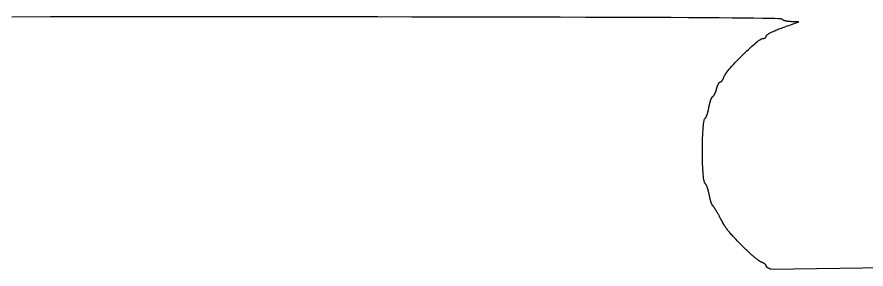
# Model space of a CAD drawing. Extents: x 30.9 to 78.4, y 89.6 to 108.4.
# Drawn here: x 54.34 to 66.39, y 89.58 to 93.16 of the extents above; entities that cross this region are included whole.
import ezdxf

# ---------------------------------------------------------------- set-up
doc = ezdxf.new("R2010")
doc.units = 0
doc.layers.get('0').update_dxf_attribs({"linetype": 'CONTINUOUS'})

msp = doc.modelspace()

# ---------------------------------------------------------------- linework, layer by layer
msp.add_line((65.035, 89.583), (67.23, 89.611))
at = {"color": 7}
for points in [[(54.812, 93.162), (54.264, 93.161)], [(65.199, 93.132), (65.186, 93.135), (65.152, 93.137), (65.097, 93.139), (65.02, 93.141), (64.921, 93.142), (64.8, 93.144), (64.658, 93.146), (64.494, 93.147), (64.309, 93.149), (64.102, 93.15), (63.874, 93.152), (63.624, 93.153), (63.352, 93.154), (63.059, 93.155), (62.745, 93.156), (62.409, 93.157), (62.052, 93.158), (61.673, 93.159), (61.273, 93.16), (60.852, 93.16), (60.409, 93.161), (59.945, 93.161), (59.46, 93.162), (58.953, 93.162), (58.425, 93.162), (57.876, 93.162), (57.306, 93.162), (56.714, 93.162), (56.101, 93.162), (55.467, 93.162), (54.812, 93.162)], [(65.33, 93.095), (65.324, 93.096), (65.318, 93.096), (65.312, 93.096), (65.306, 93.097), (65.301, 93.097), (65.295, 93.098), (65.289, 93.099), (65.284, 93.099), (65.278, 93.1), (65.273, 93.101), (65.268, 93.102), (65.263, 93.103), (65.258, 93.104), (65.253, 93.105), (65.248, 93.107), (65.244, 93.108), (65.239, 93.109), (65.235, 93.111), (65.231, 93.112), (65.227, 93.114), (65.223, 93.115), (65.22, 93.117), (65.216, 93.118), (65.213, 93.12), (65.21, 93.122), (65.208, 93.123), (65.205, 93.125), (65.203, 93.127), (65.201, 93.129), (65.2, 93.131), (65.199, 93.132)], [(65.319, 93.051), (65.439, 93.093), (65.33, 93.095)], [(64.975, 92.889), (64.976, 92.892), (64.977, 92.895), (64.978, 92.898), (64.98, 92.901), (64.983, 92.904), (64.987, 92.908), (64.991, 92.912), (64.996, 92.915), (65.001, 92.919), (65.007, 92.923), (65.014, 92.928), (65.022, 92.932), (65.031, 92.937), (65.04, 92.941), (65.05, 92.946), (65.06, 92.951), (65.072, 92.956), (65.084, 92.962), (65.097, 92.967), (65.111, 92.973), (65.125, 92.979), (65.141, 92.985), (65.157, 92.992), (65.174, 92.998), (65.192, 93.005), (65.211, 93.012), (65.231, 93.019), (65.252, 93.027), (65.273, 93.035), (65.296, 93.043), (65.319, 93.051)], [(64.375, 92.311), (64.379, 92.321), (64.386, 92.333), (64.395, 92.347), (64.406, 92.363), (64.419, 92.381), (64.434, 92.4), (64.451, 92.42), (64.469, 92.441), (64.489, 92.463), (64.51, 92.486), (64.531, 92.51), (64.554, 92.534), (64.577, 92.558), (64.601, 92.583), (64.625, 92.607), (64.65, 92.631), (64.674, 92.655), (64.698, 92.678), (64.722, 92.701), (64.746, 92.723), (64.769, 92.743), (64.791, 92.763), (64.812, 92.781), (64.832, 92.798), (64.85, 92.812), (64.868, 92.826), (64.883, 92.837), (64.897, 92.846), (64.909, 92.852), (64.919, 92.856), (64.926, 92.858)], [(64.926, 92.858), (64.929, 92.858), (64.931, 92.858), (64.934, 92.858), (64.936, 92.858), (64.939, 92.859), (64.941, 92.859), (64.943, 92.86), (64.946, 92.86), (64.948, 92.861), (64.95, 92.862), (64.952, 92.862), (64.954, 92.863), (64.956, 92.864), (64.958, 92.865), (64.96, 92.866), (64.962, 92.867), (64.963, 92.868), (64.965, 92.87), (64.966, 92.871), (64.968, 92.872), (64.969, 92.873), (64.97, 92.875), (64.971, 92.876), (64.972, 92.878), (64.973, 92.879), (64.974, 92.881), (64.974, 92.882), (64.975, 92.884), (64.975, 92.885), (64.975, 92.887), (64.975, 92.889)], [(64.272, 92.145), (64.273, 92.15), (64.275, 92.155), (64.276, 92.16), (64.278, 92.164), (64.279, 92.169), (64.281, 92.174), (64.282, 92.178), (64.284, 92.183), (64.286, 92.187), (64.287, 92.191), (64.289, 92.195), (64.291, 92.199), (64.292, 92.203), (64.294, 92.206), (64.296, 92.21), (64.298, 92.213), (64.3, 92.216), (64.302, 92.219), (64.303, 92.222), (64.305, 92.225), (64.307, 92.227), (64.309, 92.229), (64.311, 92.231), (64.312, 92.233), (64.314, 92.235), (64.316, 92.236), (64.318, 92.237), (64.319, 92.238), (64.321, 92.239), (64.322, 92.239), (64.324, 92.239)], [(64.324, 92.239), (64.325, 92.239), (64.327, 92.24), (64.329, 92.24), (64.33, 92.241), (64.332, 92.242), (64.334, 92.243), (64.335, 92.244), (64.337, 92.245), (64.339, 92.247), (64.341, 92.248), (64.343, 92.25), (64.344, 92.252), (64.346, 92.254), (64.348, 92.257), (64.35, 92.259), (64.352, 92.261), (64.353, 92.264), (64.355, 92.267), (64.357, 92.27), (64.359, 92.273), (64.36, 92.276), (64.362, 92.279), (64.364, 92.282), (64.365, 92.286), (64.367, 92.289), (64.368, 92.292), (64.37, 92.296), (64.371, 92.3), (64.372, 92.303), (64.374, 92.307), (64.375, 92.311)], [(64.216, 92.031), (64.217, 92.032), (64.219, 92.033), (64.221, 92.035), (64.223, 92.037), (64.225, 92.039), (64.227, 92.041), (64.229, 92.044), (64.231, 92.047), (64.233, 92.049), (64.235, 92.053), (64.237, 92.056), (64.239, 92.059), (64.241, 92.063), (64.243, 92.067), (64.245, 92.071), (64.247, 92.075), (64.249, 92.079), (64.251, 92.083), (64.252, 92.087), (64.254, 92.092), (64.256, 92.096), (64.258, 92.101), (64.26, 92.106), (64.262, 92.11), (64.263, 92.115), (64.265, 92.12), (64.266, 92.125), (64.268, 92.13), (64.269, 92.135), (64.271, 92.14), (64.272, 92.145)], [(64.161, 91.876), (64.163, 91.883), (64.164, 91.89), (64.165, 91.897), (64.167, 91.904), (64.168, 91.911), (64.169, 91.918), (64.171, 91.924), (64.173, 91.931), (64.174, 91.938), (64.176, 91.944), (64.178, 91.95), (64.18, 91.957), (64.181, 91.962), (64.183, 91.968), (64.185, 91.974), (64.187, 91.979), (64.189, 91.985), (64.191, 91.99), (64.193, 91.994), (64.195, 91.999), (64.197, 92.003), (64.199, 92.007), (64.201, 92.011), (64.203, 92.015), (64.204, 92.018), (64.206, 92.021), (64.208, 92.023), (64.21, 92.026), (64.212, 92.028), (64.214, 92.029), (64.216, 92.031)], [(64.105, 91.718), (64.107, 91.719), (64.109, 91.721), (64.111, 91.723), (64.113, 91.726), (64.115, 91.728), (64.117, 91.731), (64.119, 91.735), (64.121, 91.738), (64.123, 91.742), (64.125, 91.747), (64.127, 91.751), (64.129, 91.756), (64.131, 91.761), (64.133, 91.766), (64.135, 91.771), (64.137, 91.777), (64.139, 91.782), (64.141, 91.788), (64.143, 91.794), (64.145, 91.8), (64.146, 91.807), (64.148, 91.813), (64.15, 91.82), (64.152, 91.827), (64.153, 91.833), (64.155, 91.84), (64.156, 91.847), (64.158, 91.854), (64.159, 91.861), (64.16, 91.868), (64.161, 91.876)], [(64.105, 90.802), (64.101, 90.807), (64.097, 90.818), (64.093, 90.833), (64.089, 90.851), (64.086, 90.874), (64.083, 90.9), (64.08, 90.93), (64.078, 90.962), (64.076, 90.997), (64.074, 91.033), (64.073, 91.072), (64.071, 91.112), (64.071, 91.154), (64.07, 91.196), (64.07, 91.238), (64.07, 91.281), (64.07, 91.324), (64.07, 91.366), (64.071, 91.407), (64.073, 91.448), (64.074, 91.486), (64.076, 91.523), (64.078, 91.558), (64.08, 91.59), (64.083, 91.619), (64.086, 91.646), (64.089, 91.668), (64.093, 91.687), (64.096, 91.702), (64.101, 91.712), (64.105, 91.718)], [(64.166, 90.642), (64.165, 90.649), (64.163, 90.656), (64.162, 90.663), (64.16, 90.671), (64.158, 90.678), (64.157, 90.685), (64.155, 90.692), (64.153, 90.698), (64.151, 90.705), (64.149, 90.712), (64.147, 90.718), (64.145, 90.725), (64.143, 90.731), (64.141, 90.737), (64.139, 90.743), (64.137, 90.748), (64.135, 90.754), (64.132, 90.759), (64.13, 90.764), (64.128, 90.769), (64.126, 90.773), (64.124, 90.777), (64.122, 90.781), (64.12, 90.785), (64.117, 90.788), (64.115, 90.791), (64.113, 90.794), (64.111, 90.797), (64.109, 90.799), (64.107, 90.801), (64.105, 90.802)], [(64.214, 90.487), (64.213, 90.488), (64.212, 90.489), (64.21, 90.491), (64.209, 90.493), (64.207, 90.496), (64.206, 90.499), (64.204, 90.502), (64.203, 90.505), (64.201, 90.509), (64.2, 90.513), (64.198, 90.517), (64.196, 90.522), (64.195, 90.527), (64.193, 90.532), (64.191, 90.537), (64.19, 90.542), (64.188, 90.548), (64.186, 90.554), (64.185, 90.56), (64.183, 90.566), (64.181, 90.572), (64.18, 90.579), (64.178, 90.585), (64.177, 90.592), (64.175, 90.599), (64.173, 90.606), (64.172, 90.613), (64.17, 90.62), (64.169, 90.627), (64.168, 90.634), (64.166, 90.642)], [(64.319, 90.317), (64.314, 90.325), (64.31, 90.333), (64.306, 90.341), (64.301, 90.349), (64.297, 90.357), (64.293, 90.364), (64.288, 90.372), (64.284, 90.379), (64.28, 90.387), (64.276, 90.394), (64.272, 90.401), (64.268, 90.408), (64.264, 90.414), (64.26, 90.421), (64.256, 90.427), (64.252, 90.433), (64.249, 90.439), (64.245, 90.444), (64.242, 90.449), (64.239, 90.454), (64.236, 90.459), (64.233, 90.463), (64.23, 90.467), (64.227, 90.471), (64.225, 90.474), (64.223, 90.477), (64.221, 90.48), (64.219, 90.482), (64.217, 90.484), (64.215, 90.486), (64.214, 90.487)], [(64.663, 89.885), (64.641, 89.907), (64.62, 89.928), (64.601, 89.947), (64.582, 89.966), (64.565, 89.983), (64.549, 90), (64.534, 90.015), (64.52, 90.03), (64.507, 90.044), (64.495, 90.057), (64.483, 90.07), (64.473, 90.082), (64.462, 90.093), (64.453, 90.104), (64.444, 90.115), (64.435, 90.126), (64.427, 90.137), (64.419, 90.147), (64.412, 90.158), (64.404, 90.169), (64.397, 90.18), (64.39, 90.191), (64.383, 90.202), (64.376, 90.214), (64.368, 90.227), (64.361, 90.24), (64.353, 90.254), (64.345, 90.268), (64.337, 90.284), (64.328, 90.3), (64.319, 90.317)], [(64.912, 89.678), (64.908, 89.679), (64.904, 89.681), (64.9, 89.683), (64.895, 89.686), (64.89, 89.689), (64.884, 89.693), (64.878, 89.697), (64.871, 89.701), (64.864, 89.706), (64.857, 89.712), (64.85, 89.717), (64.842, 89.723), (64.834, 89.73), (64.826, 89.736), (64.817, 89.743), (64.808, 89.75), (64.8, 89.758), (64.79, 89.766), (64.781, 89.774), (64.772, 89.782), (64.762, 89.791), (64.752, 89.799), (64.743, 89.808), (64.733, 89.817), (64.723, 89.827), (64.713, 89.836), (64.703, 89.845), (64.693, 89.855), (64.683, 89.865), (64.673, 89.875), (64.663, 89.885)], [(64.975, 89.628), (64.975, 89.63), (64.975, 89.631), (64.975, 89.633), (64.974, 89.635), (64.973, 89.636), (64.972, 89.638), (64.971, 89.64), (64.97, 89.642), (64.969, 89.643), (64.967, 89.645), (64.966, 89.647), (64.964, 89.649), (64.962, 89.651), (64.96, 89.652), (64.958, 89.654), (64.956, 89.656), (64.953, 89.658), (64.951, 89.659), (64.948, 89.661), (64.946, 89.663), (64.943, 89.664), (64.94, 89.666), (64.937, 89.667), (64.934, 89.669), (64.931, 89.67), (64.928, 89.672), (64.925, 89.673), (64.922, 89.674), (64.919, 89.676), (64.915, 89.677), (64.912, 89.678)], [(65.035, 89.583), (65.032, 89.584), (65.029, 89.585), (65.026, 89.586), (65.023, 89.587), (65.02, 89.588), (65.017, 89.589), (65.014, 89.59), (65.011, 89.592), (65.009, 89.593), (65.006, 89.594), (65.003, 89.596), (65.001, 89.597), (64.999, 89.599), (64.996, 89.6), (64.994, 89.602), (64.992, 89.604), (64.99, 89.605), (64.988, 89.607), (64.986, 89.608), (64.985, 89.61), (64.983, 89.612), (64.982, 89.613), (64.98, 89.615), (64.979, 89.617), (64.978, 89.618), (64.977, 89.62), (64.977, 89.622), (64.976, 89.623), (64.976, 89.625), (64.975, 89.627), (64.975, 89.628)]]:
    msp.add_lwpolyline(points, dxfattribs=at)

doc.saveas('drawing.dxf')
